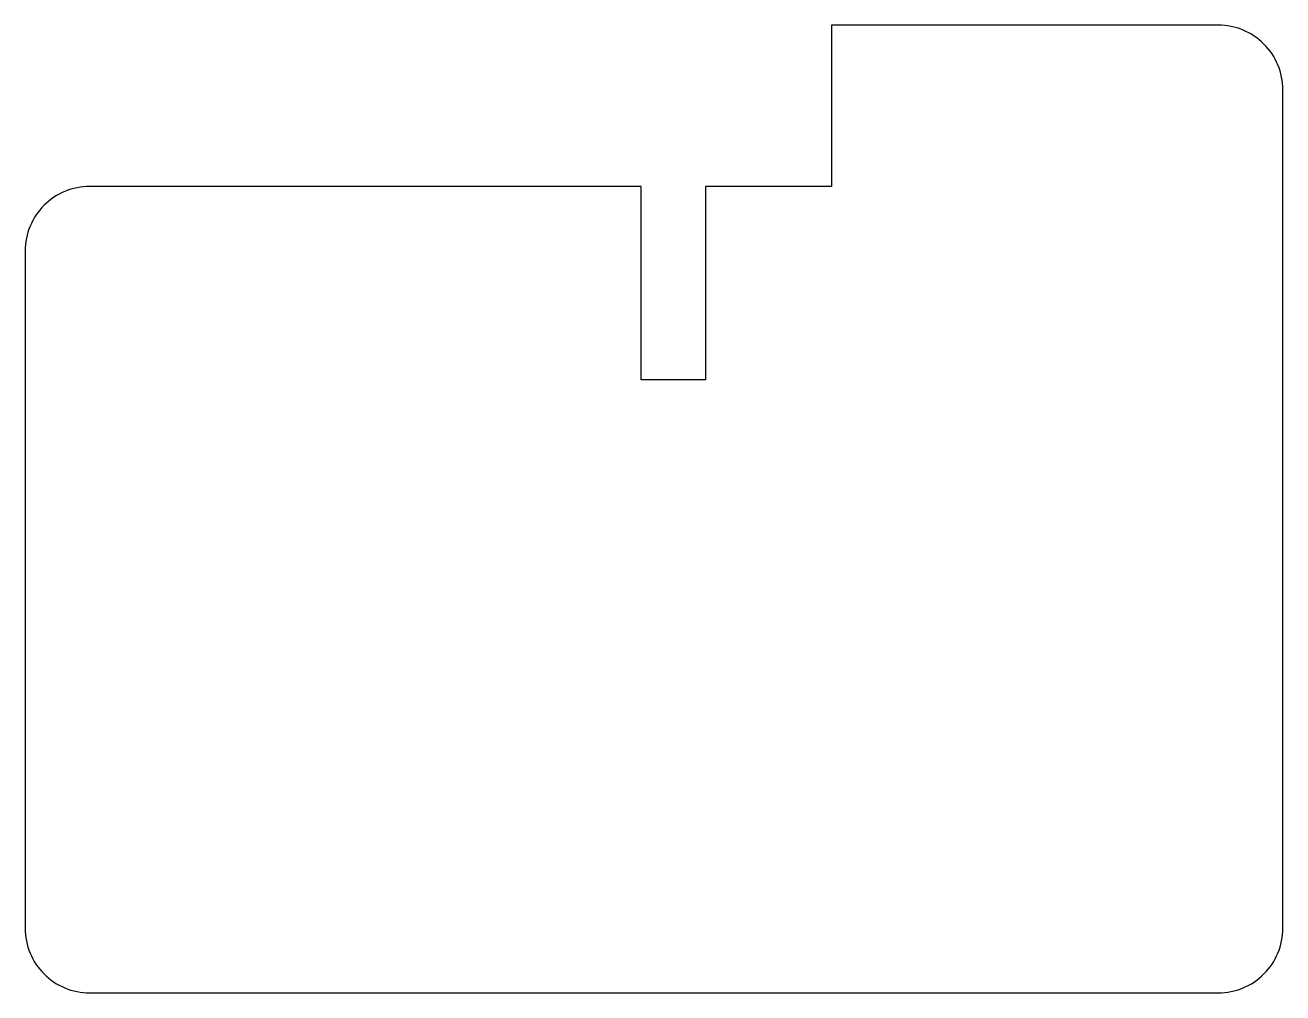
# Model space of a CAD drawing. Header units: millimetres. Extents: x -19.5 to 19.5, y -12.5 to 17.5.
import ezdxf

# ---------------------------------------------------------------- set-up
doc = ezdxf.new("R2010")
doc.units = ezdxf.units.MM

msp = doc.modelspace()

# ---------------------------------------------------------------- linework, layer by layer
msp.add_lwpolyline([(-17.5, 12.5, 0.414214), (-19.5, 10.5), (-19.5, -10.5, 0.414214), (-17.5, -12.5), (17.5, -12.5, 0.414214), (19.5, -10.5), (19.5, 15.499, 0.414214), (17.5, 17.499), (5.5, 17.499), (5.5, 12.5), (1.6, 12.5), (1.6, 6.5), (-0.4, 6.5), (-0.4, 12.5)], format="xyb", close=True)

doc.saveas('drawing.dxf')
